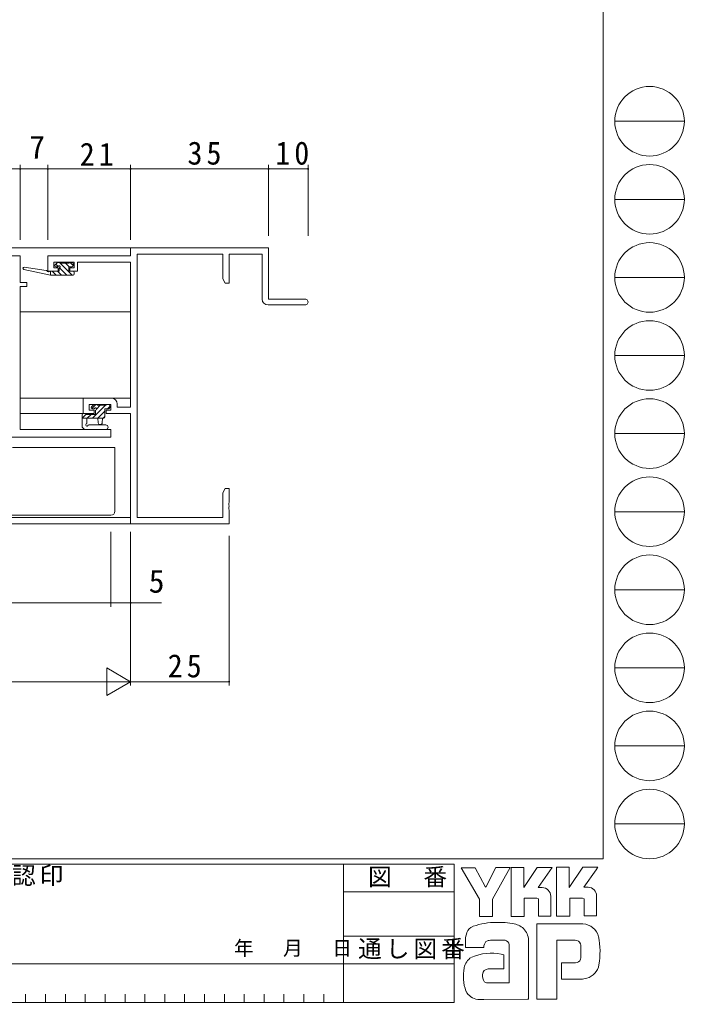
# Model space of a CAD drawing. Units: millimetres, scale not verified. Extents: x -594 to 199, y -420 to 144.
# Drawn here: x 30.8 to 199.4, y -420 to -170.9 of the extents above; entities that cross this region are included whole.
import ezdxf
from ezdxf.enums import TextEntityAlignment as Align

# ---------------------------------------------------------------- set-up
doc = ezdxf.new("R2010")
doc.units = ezdxf.units.MM
doc.header["$LTSCALE"] = 2
for name, color, linetype, lineweight in [('0-1_YKK_ZWAK', 7, 'Continuous', 9), ('0-3_YKK_12', 2, 'Continuous', 9), ('0-4_YKK_D', 6, 'Continuous', 9), ('0-5_YKK_13', 4, 'Continuous', 9), ('0-6_YKK_11', 7, 'Continuous', 9)]:
    doc.layers.add(name, color=color, linetype=linetype, lineweight=lineweight)
doc.styles.add('ＭＳ ゴシック', font='')
doc.styles.get('ＭＳ ゴシック').set_extended_font_data('MS Gothic')

msp = doc.modelspace()

# ---------------------------------------------------------------- linework, layer by layer
at = {"layer": '0-1_YKK_ZWAK'}
for p, q in [((178.8, 141.4), (178.8, -383.6)), ((181.776, -196.616), (199.416, -196.616)), ((181.776, -216.412), (199.416, -216.412)), ((181.776, -236.208), (199.416, -236.208)), ((181.776, -256.004), (199.416, -256.004)), ((181.776, -275.8), (199.416, -275.8)), ((181.776, -295.596), (199.416, -295.596)), ((181.776, -315.392), (199.416, -315.392)), ((181.776, -335.188), (199.416, -335.188)), ((181.776, -354.984), (199.416, -354.984)), ((181.776, -374.78), (199.416, -374.78)), ((178.8, -383.6), (-591.2, -383.6)), ((141, -385), (-591.2, -385)), ((113, -385), (113, -420)), ((141, -385), (141, -420)), ((142.837, -385.906), (146.351, -385.906)), ((147.432, -393.799), (142.837, -385.906)), ((151.636, -385.798), (149.081, -390.771)), ((155.46, -398.231), (155.46, -385.825)), ((166.974, -385.717), (170.245, -385.717)), ((166.974, -398.123), (166.974, -385.717)), ((173.678, -385.717), (177.462, -385.717)), ((177.462, -385.717), (177.083, -386.365)), ((177.083, -386.365), (173.961, -390.825)), ((163.379, -390.906), (162.34, -390.906)), ((175.001, -390.825), (173.961, -390.825)), ((113, -392), (141, -392)), ((161.974, -393.582), (158.784, -393.582)), ((165.542, -393.069), (165.542, -398.15)), ((170.38, -393.555), (170.38, -398.123)), ((173.569, -393.555), (170.38, -393.555)), ((174.002, -393.717), (173.569, -393.555)), ((177.164, -393.069), (177.164, -398.096)), ((174.002, -398.096), (174.002, -393.717)), ((170.38, -398.123), (166.974, -398.123)), ((174.002, -398.046), (174.052, -398.096)), ((177.164, -398.096), (174.002, -398.096)), ((173.624, -400.096), (162.028, -400.096)), ((162.028, -400.096), (162.028, -419.206)), ((113, -403.199), (141, -403.199)), ((143.918, -406.07), (143.918, -404.141)), ((148.567, -406.07), (143.918, -406.07)), ((153.946, -404.205), (150.248, -404.275)), ((155.027, -415.071), (155.027, -405.34)), ((159.92, -404.583), (159.92, -419.179)), ((167.055, -404.259), (171.704, -404.259)), ((167.055, -419.206), (167.055, -404.259)), ((173.173, -405.756), (173.191, -408.391)), ((12.2, -410.2), (113, -410.2)), ((141, -410.199), (113, -410.199)), ((168.272, -409.989), (168.272, -414.125)), ((171.813, -409.989), (168.272, -409.989)), ((153.676, -411.53), (149.681, -411.535)), ((149.405, -415.071), (155.027, -415.071)), ((154.595, -415.071), (154.946, -415.071)), ((155.027, -415.07), (155.028, -415.071)), ((168.272, -414.125), (173.596, -414.125)), ((173.596, -414.125), (174.678, -413.882)), ((32.36, -417.9), (32.36, -420)), ((37.4, -417.9), (37.4, -420)), ((42.44, -417.9), (42.44, -420)), ((47.48, -417.9), (47.48, -420)), ((52.52, -417.9), (52.52, -420)), ((57.56, -417.9), (57.56, -420)), ((62.6, -417.9), (62.6, -420)), ((67.64, -417.9), (67.64, -420)), ((72.68, -417.9), (72.68, -420)), ((77.72, -417.9), (77.72, -420)), ((82.76, -417.9), (82.76, -420)), ((87.8, -417.9), (87.8, -420)), ((92.84, -417.9), (92.84, -420)), ((97.88, -417.9), (97.88, -420)), ((102.92, -417.9), (102.92, -420)), ((107.96, -417.9), (107.96, -420)), ((-591.2, -420), (141, -420)), ((148.567, -419.26), (147.08, -419.26)), ((159.595, -419.233), (148.567, -419.26)), ((159.92, -419.179), (159.595, -419.233))]:
    msp.add_line(p, q, dxfattribs=at)
for points in [[(146.351, -385.906), (148.864, -390.609), (149.081, -390.771)], [(151.636, -385.798), (155.262, -385.798), (150.729, -393.826)], [(155.46, -385.825), (158.676, -385.825), (158.676, -390.923), (162.055, -385.771)], [(162.055, -385.771), (165.88, -385.771), (162.34, -390.906)], [(170.245, -385.717), (170.245, -390.908), (173.678, -385.717)], [(158.784, -393.582), (158.784, -398.231), (155.46, -398.231)], [(165.542, -398.15), (162.406, -398.15), (162.406, -393.744), (161.974, -393.582)], [(150.729, -393.826), (150.729, -398.258), (147.432, -398.258), (147.432, -393.799)], [(152.973, -407.773), (153.676, -407.935), (153.676, -411.53)], [(162.028, -419.206), (166.271, -419.206), (167.055, -419.206)]]:
    msp.add_lwpolyline(points, dxfattribs=at)
for centre in [(190.596, -196.616), (190.596, -216.412), (190.596, -236.208), (190.596, -256.004), (190.596, -275.8), (190.596, -295.596), (190.596, -315.392), (190.596, -335.188), (190.596, -354.984), (190.596, -374.78)]:
    msp.add_circle(centre, 8.82, dxfattribs=at)
for centre, radius, start, end in [((163.379, -393.069), 2.163, 0.00165, 89.99603), ((175, -392.988), 2.163, 0.00165, 89.99603), ((146.606, -403.055), 2.444, 109.02126, 161.51263), ((151.722, -417.401), 17.68, 89.89165, 109.30847), ((152.241, -420.463), 20.748, 78.78009, 91.46938), ((155.53, -404.496), 4.449, 40.66422, 80.31693), ((173.472, -404.44), 4.341, 14.44571, 87.08746), ((148.959, -404.166), 5.037, 158.41083, 179.71774), ((155.309, -404.485), 4.612, 358.78058, 38.76563), ((157.166, -407.187), 20.86, 350.99026, 10.67624), ((150.675, -406.007), 2.109, 138.46381, 181.71359), ((150.115, -405.971), 1.701, 85.50551, 126.78038), ((153.456, -405.754), 1.625, 14.75519, 72.44994), ((171.865, -405.479), 1.229, 16.43123, 96.91661), ((169.531, -406.208), 3.673, 4.93422, 17.03551), ((150.52, -420.854), 13.309, 79.38097, 112.05824), ((169.51, -408.041), 3.697, 343.6902, 354.75362), ((147.427, -411.927), 3.908, 121.8271, 169.08475), ((171.814, -408.684), 1.306, 269.95467, 342.90144), ((173.535, -409.745), 4.291, 285.4429, 349.90448), ((154.449, -413.395), 11.082, 168.76372, 199.80078), ((150.582, -413.328), 2.369, 171.08202, 216.71922), ((149.69, -412.979), 1.445, 90.33952, 178.03638), ((149.65, -413.565), 1.526, 230.97279, 260.7549), ((147.44, -415.443), 3.823, 207.31435, 263.59464)]:
    msp.add_arc(centre, radius, start, end, dxfattribs=at)
at = {"layer": '0-3_YKK_12'}
for p, q in [((-241.322, -228.698), (59.278, -228.698)), ((30.978, -244.898), (58.978, -244.898)), ((58.978, -266.798), (30.978, -266.798)), ((30.978, -270.698), (47.278, -270.698)), ((-241.322, -298.698), (59.278, -298.698)), ((-241.022, -297.068), (58.978, -297.068))]:
    msp.add_line(p, q, dxfattribs=at)
at = {"layer": '0-4_YKK_D'}
for p, q in [((-4.022, -208.698), (30.978, -208.698)), ((30.978, -226.698), (30.978, -207.698)), ((30.978, -226.698), (30.978, -207.698)), ((37.978, -208.698), (30.978, -208.698)), ((37.978, -226.698), (37.978, -207.698)), ((37.978, -226.698), (37.978, -207.698)), ((58.978, -208.698), (37.978, -208.698)), ((58.978, -225.698), (58.978, -207.698)), ((58.978, -226.698), (58.978, -207.698)), ((58.978, -208.698), (93.978, -208.698)), ((93.978, -225.698), (93.978, -207.698)), ((93.978, -225.698), (93.978, -207.698)), ((93.978, -208.698), (103.978, -208.698)), ((103.978, -225.698), (103.978, -207.698)), ((53.978, -300.698), (53.978, -319.698)), ((53.978, -300.698), (53.978, -319.698)), ((58.978, -300.698), (58.978, -319.698)), ((58.978, -301.698), (58.978, -339.698)), ((58.978, -301.698), (58.978, -339.698)), ((83.978, -301.698), (83.978, -339.698)), ((53.978, -318.698), (-4.022, -318.698)), ((58.978, -338.698), (52.916, -335.198)), ((52.916, -335.198), (52.916, -342.198)), ((-234.02, -338.698), (51.978, -338.698)), ((58.978, -338.698), (46.853, -338.698)), ((58.978, -338.698), (52.916, -342.198)), ((58.978, -338.698), (83.978, -338.698))]:
    msp.add_line(p, q, dxfattribs=at)
msp.add_lwpolyline([(53.978, -318.698), (58.978, -318.698), (66.82, -318.698)], dxfattribs=at)
for centre, start, end in [((30.978, -208.698), 0, 180), ((30.978, -208.698), 0, 180), ((30.978, -208.698), 180, 0), ((30.978, -208.698), 180, 0), ((37.978, -208.698), 0, 180), ((37.978, -208.698), 0, 180), ((37.978, -208.698), 180, 0), ((37.978, -208.698), 180, 0), ((58.978, -208.698), 0, 180), ((58.978, -208.698), 0, 180), ((58.978, -208.698), 180, 0), ((58.978, -208.698), 180, 0), ((93.978, -208.698), 0, 180), ((93.978, -208.698), 0, 180), ((93.978, -208.698), 180, 0), ((93.978, -208.698), 180, 0), ((103.978, -208.698), 0, 180), ((103.978, -208.698), 180, 0), ((53.978, -318.698), 0, 180), ((53.978, -318.698), 0, 180), ((53.978, -318.698), 180, 0), ((53.978, -318.698), 180, 0), ((58.978, -318.698), 0, 180), ((58.978, -318.698), 180, 0), ((83.978, -338.698), 0, 180), ((83.978, -338.698), 180, 0)]:
    msp.add_arc(centre, 0.106, start, end, dxfattribs=at)
at = {"layer": '0-5_YKK_13'}
for p, q in [((38.68, -235.598), (31.919, -234.191)), ((37.566, -234.424), (32.024, -233.601)), ((40.366, -232.485), (39.866, -232.985)), ((40.606, -233.43), (40.014, -232.838)), ((40.078, -233.498), (40.417, -233.498)), ((41.178, -232.398), (40.578, -232.398)), ((40.878, -233.959), (40.878, -234.598)), ((44.121, -235.598), (40.921, -232.398)), ((42.774, -235.598), (40.945, -233.769)), ((43.378, -232.598), (41.378, -232.598)), ((43.368, -233.498), (42.468, -232.598)), ((43.278, -233.498), (44.078, -233.498)), ((43.278, -234.598), (43.278, -233.498)), ((44.078, -232.398), (43.578, -232.398)), ((44.378, -233.161), (43.615, -232.398)), ((44.378, -233.198), (44.378, -232.698)), ((38.68, -234.598), (38.593, -234.584)), ((38.68, -235.598), (38.68, -234.598)), ((40.878, -234.598), (38.68, -234.598)), ((38.733, -235.598), (38.68, -235.545)), ((44.378, -235.598), (38.68, -235.598)), ((40.08, -235.598), (39.08, -234.598)), ((41.427, -235.598), (40.427, -234.598)), ((44.378, -234.598), (43.278, -234.598)), ((44.656, -234.786), (44.489, -234.619)), ((44.678, -235.298), (44.678, -234.898)), ((49.566, -268.515), (49.066, -269.015)), ((50.147, -268.428), (49.103, -269.472)), ((52.641, -268.628), (49.341, -271.928)), ((50.378, -268.428), (49.778, -268.428)), ((51.294, -268.628), (50.315, -269.607)), ((52.678, -268.628), (50.578, -268.628)), ((52.837, -268.432), (52.682, -268.587)), ((53.378, -268.428), (52.878, -268.428)), ((53.678, -268.938), (53.088, -269.528)), ((53.678, -269.228), (53.678, -268.728)), ((47.75, -270.825), (46.678, -271.897)), ((46.678, -271.028), (46.678, -273.99)), ((47.578, -270.728), (46.978, -270.728)), ((50.078, -270.928), (47.778, -270.928)), ((48.994, -270.928), (47.994, -271.928)), ((49.278, -269.528), (49.617, -269.528)), ((50.078, -269.989), (50.078, -270.928)), ((52.478, -270.138), (50.688, -271.928)), ((52.474, -271.489), (52.039, -271.924)), ((52.478, -269.528), (53.378, -269.528)), ((52.478, -271.428), (52.478, -269.528)), ((46.678, -271.928), (51.978, -271.928)), ((47.878, -273.108), (47.878, -271.928)), ((48.414, -273.598), (52.661, -273.598)), ((50.678, -271.928), (50.78, -273.072)), ((51.878, -271.928), (51.776, -273.072)), ((47.293, -274.73), (46.862, -274.378)), ((47.483, -274.798), (52.661, -274.798)), ((53.978, -279.298), (29.048, -279.298)), ((54.978, -279.298), (53.978, -279.298)), ((54.978, -295.498), (54.978, -279.298)), ((5.978, -296.498), (53.978, -296.498))]:
    msp.add_line(p, q, dxfattribs=at)
for centre, radius, start, end in [((31.98, -233.898), 0.3, 81.55064, 258.25018), ((40.078, -233.198), 0.3, 135, 270), ((40.578, -232.698), 0.3, 90, 135), ((40.417, -233.198), 0.3, 270, 326.94426), ((40.878, -233.498), 0.25, 303.05573, 146.94426), ((41.178, -233.959), 0.3, 123.05573, 180), ((41.178, -232.598), 0.2, 0, 90), ((43.578, -232.598), 0.2, 90, 180), ((44.078, -232.698), 0.3, 0, 90), ((44.078, -233.198), 0.3, 270, 0), ((37.522, -234.721), 0.3, 21.55064, 81.55064), ((38.08, -234.5), 0.3, 201.55064, 320.80246), ((38.545, -234.88), 0.3, 80.80246, 140.80246), ((44.378, -234.898), 0.3, 0, 90), ((44.378, -235.298), 0.3, 270, 0), ((49.278, -269.228), 0.3, 135, 270), ((49.778, -268.728), 0.3, 90, 135), ((50.378, -268.628), 0.2, 0, 90), ((52.878, -268.628), 0.2, 90, 180), ((53.378, -268.728), 0.3, 0, 90), ((46.978, -271.028), 0.3, 90, 180), ((47.578, -270.928), 0.2, 0, 90), ((49.617, -269.228), 0.3, 270, 326.94426), ((50.078, -269.528), 0.25, 303.05573, 146.94426), ((50.378, -269.989), 0.3, 123.05573, 180), ((51.978, -271.428), 0.5, 270, 0), ((53.378, -269.228), 0.3, 270, 0), ((47.178, -273.99), 0.5, 180, 230.76546), ((47.878, -273.628), 0.3, 119.99998, 333.2563), ((47.578, -273.108), 0.3, 300, 0), ((48.414, -273.898), 0.3, 90, 153.2563), ((51.278, -273.028), 0.5, 185.09206, 354.90793), ((52.661, -274.198), 0.6, 270, 90), ((47.483, -274.498), 0.3, 230.76546, 270), ((53.978, -295.498), 1, 270, 0)]:
    msp.add_arc(centre, radius, start, end, dxfattribs=at)
at = {"layer": '0-6_YKK_11'}
for p, q in [((58.978, -228.698), (58.978, -230.698)), ((93.978, -228.698), (58.978, -228.698)), ((93.978, -241.698), (93.978, -228.698)), ((37.978, -230.698), (37.978, -234.598)), ((58.978, -230.698), (37.978, -230.698)), ((60.608, -230.328), (82.348, -230.328)), ((60.608, -297.068), (60.608, -230.328)), ((83.978, -237.698), (83.978, -230.328)), ((83.978, -230.328), (92.348, -230.328)), ((92.348, -230.328), (92.348, -241.698)), ((39.478, -233.798), (39.478, -232.328)), ((39.478, -232.328), (44.678, -232.328)), ((40.578, -233.798), (39.478, -233.798)), ((40.578, -234.598), (40.578, -233.798)), ((44.678, -233.798), (43.578, -233.798)), ((44.678, -232.328), (44.678, -233.798)), ((45.478, -234.598), (45.478, -232.328)), ((45.478, -232.328), (58.978, -232.328)), ((58.978, -232.328), (58.978, -269.068)), ((37.978, -234.598), (40.578, -234.598)), ((93.848, -243.198), (103.228, -243.198)), ((103.228, -241.698), (93.978, -241.698)), ((46.978, -266.798), (46.978, -270.698)), ((54.078, -266.798), (46.978, -266.798)), ((48.478, -269.898), (48.478, -268.428)), ((48.478, -268.428), (53.948, -268.428)), ((53.948, -268.428), (53.948, -269.898)), ((55.578, -269.068), (55.578, -268.298)), ((58.978, -269.068), (55.578, -269.068)), ((46.978, -270.698), (49.778, -270.698)), ((49.778, -269.898), (48.478, -269.898)), ((49.778, -270.698), (49.778, -269.898)), ((52.778, -269.898), (52.778, -270.698)), ((53.948, -269.898), (52.778, -269.898)), ((52.778, -270.698), (58.978, -270.698)), ((58.978, -270.698), (58.978, -298.698)), ((82.978, -289.698), (82.348, -290.789)), ((82.348, -290.789), (82.348, -297.068)), ((83.978, -289.698), (82.978, -289.698)), ((83.978, -293.239), (83.978, -289.698)), ((83.858, -293.423), (83.978, -293.239)), ((83.858, -293.973), (83.858, -293.423)), ((83.978, -294.156), (83.858, -293.973)), ((83.858, -294.423), (83.978, -294.239)), ((83.858, -294.973), (83.858, -294.423)), ((83.978, -295.156), (83.858, -294.973)), ((83.978, -294.239), (83.978, -294.156)), ((83.978, -298.698), (83.978, -295.156)), ((58.978, -298.698), (83.978, -298.698)), ((82.348, -297.068), (60.608, -297.068))]:
    msp.add_line(p, q, dxfattribs=at)
for points in [[(-4.022, -230.698), (30.978, -230.698), (30.978, -237.498), (32.678, -237.498), (32.678, -238.498)], [(82.348, -230.328), (82.348, -236.606), (82.978, -237.698), (83.978, -237.698)], [(43.578, -233.798), (43.578, -234.598), (45.478, -234.598)], [(32.678, -238.498), (30.978, -238.498), (30.978, -274.768), (53.978, -274.768), (53.978, -276.698)], [(53.978, -276.698), (13.978, -276.698)]]:
    msp.add_lwpolyline(points, dxfattribs=at)
for centre, radius, start, end in [((93.848, -241.698), 1.5, 180, 269.99998), ((103.228, -242.448), 0.75, 269.99998, 90), ((54.078, -268.298), 1.5, 0, 89.99998)]:
    msp.add_arc(centre, radius, start, end, dxfattribs=at)

# ---------------------------------------------------------------- texts
at = {"layer": '0-1_YKK_ZWAK', "color": 4, "style": 'ＭＳ ゴシック'}
msp.add_text('年   月   日', height=3.666, dxfattribs=at).set_placement((85.176, -409.169), align=Align.BOTTOM_LEFT)
at = {"layer": '0-1_YKK_ZWAK', "char_height": 4.399, "attachment_point": 7, "style": 'ＭＳ ゴシック'}
for s, insert in [('\\T1.17;御承認印', (14.867, -390.533)), ('\\T1.17;図\u3000番', (119.198, -390.862)), ('\\T1.17;通し図番', (116.679, -409.085))]:
    msp.add_mtext(s, dxfattribs=dict(at, insert=insert))
at = {"layer": '0-4_YKK_D', "color": 7, "style": 'ＭＳ ゴシック'}
for s, p in [('7', (33.278, -207.898)), ('5', (63.578, -317.898))]:
    msp.add_text(s, height=5.865, dxfattribs=at).set_placement(p, align=Align.BOTTOM_LEFT)
at = {"layer": '0-4_YKK_D', "color": 7, "char_height": 5.865, "attachment_point": 7, "style": 'ＭＳ ゴシック'}
for s, insert in [('\\T1.27;\\W0.95;21', (46.078, -207.898)), ('\\T1.27;\\W0.95;35', (73.408, -207.698)), ('\\T1.27;\\W0.95;10', (95.676, -207.698)), ('\\T1.27;\\W0.95;25', (68.396, -337.698))]:
    msp.add_mtext(s, dxfattribs=dict(at, insert=insert))

doc.saveas('drawing.dxf')
